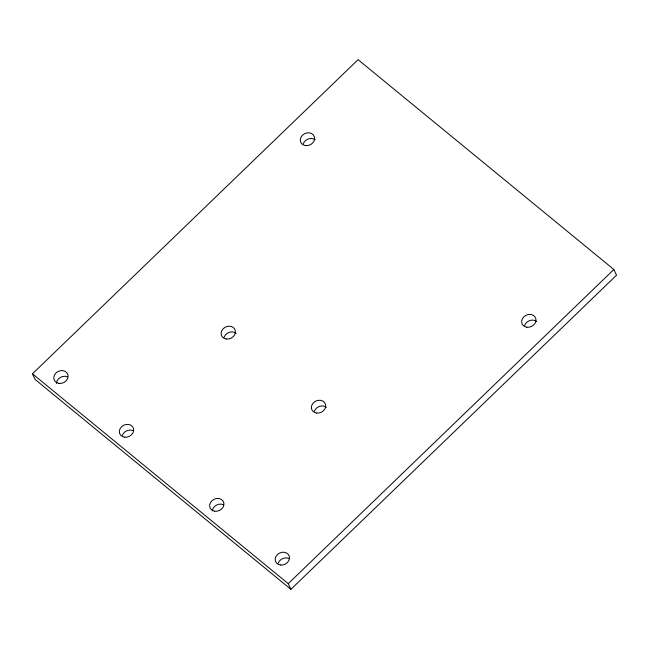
<?xml version="1.0" encoding="UTF-8"?>
<svg xmlns="http://www.w3.org/2000/svg" width="649" height="649" viewBox="0 0 649 649"><rect width="100%" height="100%" fill="white"/><g stroke="black" fill="none" stroke-linecap="round" stroke-linejoin="round"><path stroke-width="0.97" d="M32.45 373.816L358.078 59.667L613.857 269.505L616.55 275.184L290.922 589.333L35.143 379.495L32.45 373.816L288.229 583.654L290.922 589.333M288.229 583.654L613.857 269.505M314.351 411.361A7.374 6.222 -25.4 0 1 326.439 407.345M278.153 563.316A7.374 6.222 -25.4 0 1 288.781 558.424M524.635 325.522A7.374 6.222 -25.4 0 1 536.715 321.506M303.245 143.9A7.374 6.222 -25.4 0 1 315.333 139.884M56.471 383.372A7.374 6.222 -25.4 0 1 67.391 376.801M224.083 337.302A7.374 6.222 -25.4 0 1 236.163 333.286M212.32 510.909A7.374 6.222 -25.4 0 1 223.516 504.776M122.32 435.471A7.374 6.222 -25.4 0 1 132.948 430.579M316.509 413.056A7.374 6.222 -25.4 0 0 325.514 404.368A7.374 6.222 -25.4 0 0 313.597 402.631A7.374 6.222 -25.4 0 0 316.509 413.056M280.303 565.011A7.374 6.222 -25.4 0 0 289.316 556.323A7.374 6.222 -25.4 0 0 277.399 554.579A7.374 6.222 -25.4 0 0 280.303 565.011M58.921 383.389A7.374 6.222 -25.4 0 0 67.926 374.7A7.374 6.222 -25.4 0 0 56.009 372.964A7.374 6.222 -25.4 0 0 58.921 383.389M526.785 327.218A7.374 6.222 -25.4 0 0 535.798 318.529A7.374 6.222 -25.4 0 0 523.873 316.785A7.374 6.222 -25.4 0 0 526.785 327.218M305.403 145.595A7.374 6.222 -25.4 0 0 314.408 136.907A7.374 6.222 -25.4 0 0 302.491 135.17A7.374 6.222 -25.4 0 0 305.403 145.595M226.233 338.997A7.374 6.222 -25.4 0 0 235.238 330.309A7.374 6.222 -25.4 0 0 223.321 328.572A7.374 6.222 -25.4 0 0 226.233 338.997M214.421 511.177A7.374 6.222 -25.4 0 0 223.832 502.829A7.374 6.222 -25.4 0 0 212.093 500.566A7.374 6.222 -25.4 0 0 214.421 511.177M124.478 437.175A7.374 6.222 -25.4 0 0 133.483 428.478A7.374 6.222 -25.4 0 0 121.566 426.742A7.374 6.222 -25.4 0 0 124.478 437.175"/></g></svg>
